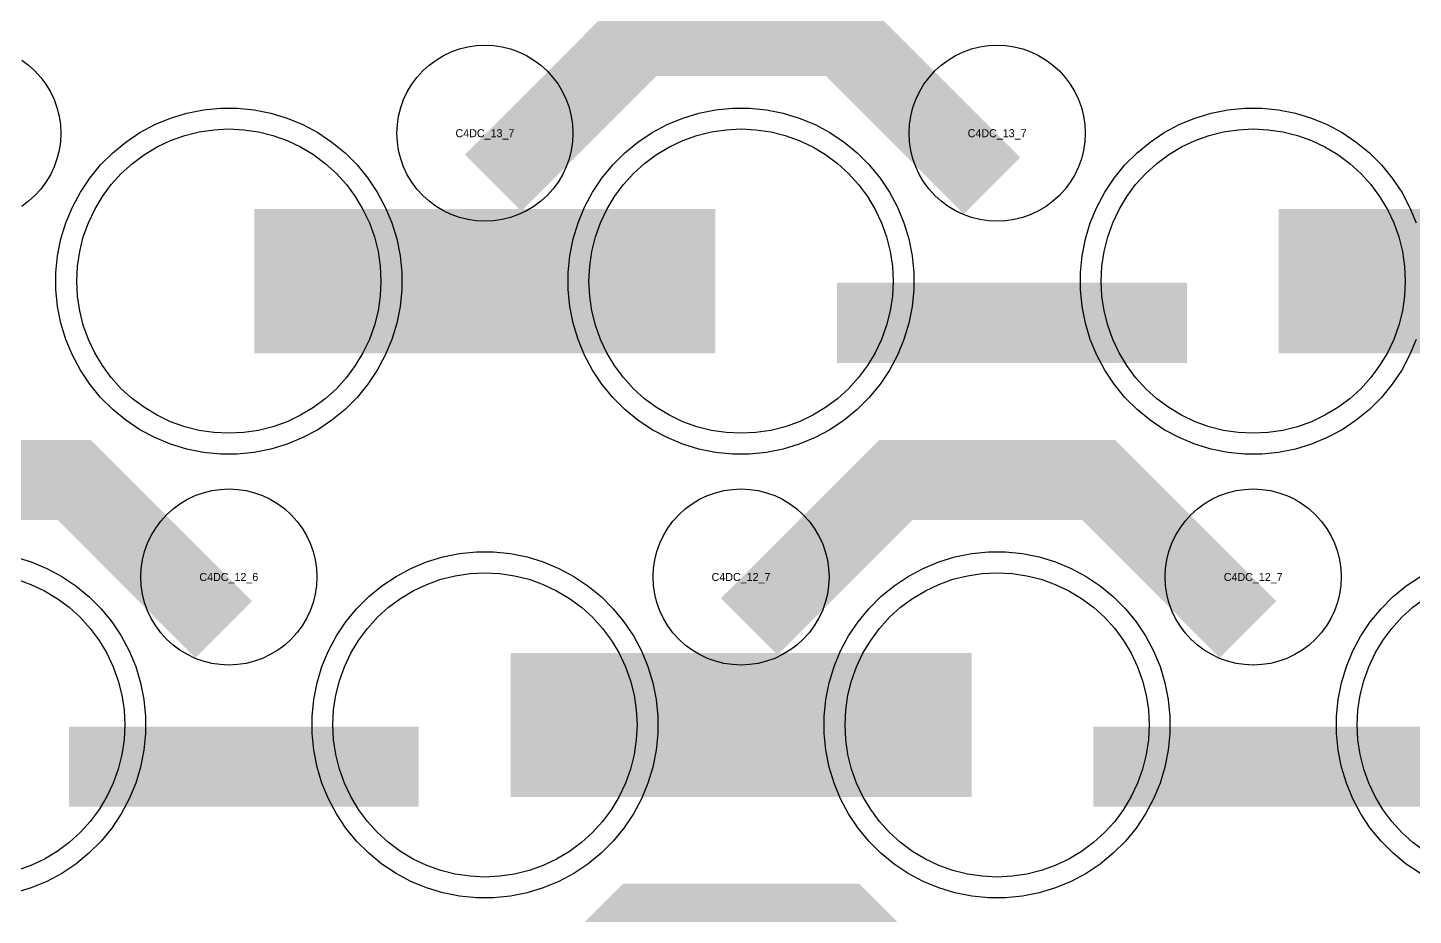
# Model space of a CAD drawing. Extents: x -11880 to 11880, y -14992 to 14992.
# Drawn here: x -9902.8 to -9470, y -13236.2 to -12959.1 of the extents above; entities that cross this region are included whole.
import ezdxf
from ezdxf.enums import TextEntityAlignment as Align

# ---------------------------------------------------------------- set-up
doc = ezdxf.new("R2010")
doc.units = 0
doc.header["$MEASUREMENT"] = 0
for name, color, linetype in [('GDS_775_DT_237', 138, 'CONTINUOUS'), ('RDL1_FS', 34, 'CONTINUOUS'), ('RDL_BS', 160, 'CONTINUOUS')]:
    doc.layers.add(name, color=color, linetype=linetype)

msp = doc.modelspace()

# ---------------------------------------------------------------- linework, layer by layer
at = {"layer": 'RDL1_FS'}
for points in [[(-9840, -13085.739), (-9844.657, -13085.51), (-9849.268, -13084.826), (-9853.791, -13083.694), (-9858.181, -13082.122), (-9862.395, -13080.13), (-9866.395, -13077.732), (-9870.14, -13074.954), (-9873.594, -13071.824), (-9876.724, -13068.37), (-9879.502, -13064.625), (-9881.9, -13060.625), (-9883.892, -13056.411), (-9885.464, -13052.021), (-9886.596, -13047.498), (-9887.28, -13042.887), (-9887.509, -13038.23), (-9887.28, -13033.573), (-9886.596, -13028.962), (-9885.464, -13024.439), (-9883.892, -13020.049), (-9881.9, -13015.835), (-9879.502, -13011.835), (-9876.724, -13008.09), (-9873.594, -13004.636), (-9870.14, -13001.506), (-9866.395, -12998.728), (-9862.395, -12996.33), (-9858.181, -12994.338), (-9853.791, -12992.766), (-9849.268, -12991.634), (-9844.657, -12990.95), (-9840, -12990.721), (-9835.343, -12990.95), (-9830.732, -12991.634), (-9826.209, -12992.766), (-9821.819, -12994.338), (-9817.605, -12996.33), (-9813.605, -12998.728), (-9809.86, -13001.506), (-9806.406, -13004.636), (-9803.276, -13008.09), (-9800.498, -13011.835), (-9798.1, -13015.835), (-9796.108, -13020.049), (-9794.536, -13024.439), (-9793.404, -13028.962), (-9792.72, -13033.573), (-9792.491, -13038.23), (-9792.72, -13042.887), (-9793.404, -13047.498), (-9794.536, -13052.021), (-9796.108, -13056.411), (-9798.1, -13060.625), (-9800.498, -13064.625), (-9803.276, -13068.37), (-9806.406, -13071.824), (-9809.86, -13074.954), (-9813.605, -13077.732), (-9817.605, -13080.13), (-9821.819, -13082.122), (-9826.209, -13083.694), (-9830.732, -13084.826), (-9835.343, -13085.51)], [(-9680, -13085.739), (-9684.657, -13085.51), (-9689.268, -13084.826), (-9693.791, -13083.694), (-9698.181, -13082.122), (-9702.395, -13080.13), (-9706.395, -13077.732), (-9710.14, -13074.954), (-9713.594, -13071.824), (-9716.724, -13068.37), (-9719.502, -13064.625), (-9721.9, -13060.625), (-9723.892, -13056.411), (-9725.464, -13052.021), (-9726.596, -13047.498), (-9727.28, -13042.887), (-9727.509, -13038.23), (-9727.28, -13033.573), (-9726.596, -13028.962), (-9725.464, -13024.439), (-9723.892, -13020.049), (-9721.9, -13015.835), (-9719.502, -13011.835), (-9716.724, -13008.09), (-9713.594, -13004.636), (-9710.14, -13001.506), (-9706.395, -12998.728), (-9702.395, -12996.33), (-9698.181, -12994.338), (-9693.791, -12992.766), (-9689.268, -12991.634), (-9684.657, -12990.95), (-9680, -12990.721), (-9675.343, -12990.95), (-9670.732, -12991.634), (-9666.209, -12992.766), (-9661.819, -12994.338), (-9657.605, -12996.33), (-9653.605, -12998.728), (-9649.86, -13001.506), (-9646.406, -13004.636), (-9643.276, -13008.09), (-9640.498, -13011.835), (-9638.1, -13015.835), (-9636.108, -13020.049), (-9634.536, -13024.439), (-9633.404, -13028.962), (-9632.72, -13033.573), (-9632.491, -13038.23), (-9632.72, -13042.887), (-9633.404, -13047.498), (-9634.536, -13052.021), (-9636.108, -13056.411), (-9638.1, -13060.625), (-9640.498, -13064.625), (-9643.276, -13068.37), (-9646.406, -13071.824), (-9649.86, -13074.954), (-9653.605, -13077.732), (-9657.605, -13080.13), (-9661.819, -13082.122), (-9666.209, -13083.694), (-9670.732, -13084.826), (-9675.343, -13085.51)], [(-9520, -13085.739), (-9524.657, -13085.51), (-9529.268, -13084.826), (-9533.791, -13083.694), (-9538.181, -13082.122), (-9542.395, -13080.13), (-9546.395, -13077.732), (-9550.14, -13074.954), (-9553.594, -13071.824), (-9556.724, -13068.37), (-9559.502, -13064.625), (-9561.9, -13060.625), (-9563.892, -13056.411), (-9565.464, -13052.021), (-9566.596, -13047.498), (-9567.28, -13042.887), (-9567.509, -13038.23), (-9567.28, -13033.573), (-9566.596, -13028.962), (-9565.464, -13024.439), (-9563.892, -13020.049), (-9561.9, -13015.835), (-9559.502, -13011.835), (-9556.724, -13008.09), (-9553.594, -13004.636), (-9550.14, -13001.506), (-9546.395, -12998.728), (-9542.395, -12996.33), (-9538.181, -12994.338), (-9533.791, -12992.766), (-9529.268, -12991.634), (-9524.657, -12990.95), (-9520, -12990.721), (-9515.343, -12990.95), (-9510.732, -12991.634), (-9506.209, -12992.766), (-9501.819, -12994.338), (-9497.605, -12996.33), (-9493.605, -12998.728), (-9489.86, -13001.506), (-9486.406, -13004.636), (-9483.276, -13008.09), (-9480.498, -13011.835), (-9478.1, -13015.835), (-9476.108, -13020.049), (-9474.536, -13024.439), (-9473.404, -13028.962), (-9472.72, -13033.573), (-9472.491, -13038.23), (-9472.72, -13042.887), (-9473.404, -13047.498), (-9474.536, -13052.021), (-9476.108, -13056.411), (-9478.1, -13060.625), (-9480.498, -13064.625), (-9483.276, -13068.37), (-9486.406, -13071.824), (-9489.86, -13074.954), (-9493.605, -13077.732), (-9497.605, -13080.13), (-9501.819, -13082.122), (-9506.209, -13083.694), (-9510.732, -13084.826), (-9515.343, -13085.51)], [(-9760, -13224.304), (-9764.657, -13224.075), (-9769.268, -13223.391), (-9773.791, -13222.259), (-9778.181, -13220.687), (-9782.395, -13218.695), (-9786.395, -13216.297), (-9790.14, -13213.519), (-9793.594, -13210.389), (-9796.724, -13206.935), (-9799.502, -13203.19), (-9801.9, -13199.19), (-9803.892, -13194.976), (-9805.464, -13190.586), (-9806.596, -13186.063), (-9807.28, -13181.452), (-9807.509, -13176.795), (-9807.28, -13172.138), (-9806.596, -13167.527), (-9805.464, -13163.004), (-9803.892, -13158.614), (-9801.9, -13154.4), (-9799.502, -13150.4), (-9796.724, -13146.655), (-9793.594, -13143.201), (-9790.14, -13140.071), (-9786.395, -13137.293), (-9782.395, -13134.895), (-9778.181, -13132.903), (-9773.791, -13131.331), (-9769.268, -13130.199), (-9764.657, -13129.515), (-9760, -13129.286), (-9755.343, -13129.515), (-9750.732, -13130.199), (-9746.209, -13131.331), (-9741.819, -13132.903), (-9737.605, -13134.895), (-9733.605, -13137.293), (-9729.86, -13140.071), (-9726.406, -13143.201), (-9723.276, -13146.655), (-9720.498, -13150.4), (-9718.1, -13154.4), (-9716.108, -13158.614), (-9714.536, -13163.004), (-9713.404, -13167.527), (-9712.72, -13172.138), (-9712.491, -13176.795), (-9712.72, -13181.452), (-9713.404, -13186.063), (-9714.536, -13190.586), (-9716.108, -13194.976), (-9718.1, -13199.19), (-9720.498, -13203.19), (-9723.276, -13206.935), (-9726.406, -13210.389), (-9729.86, -13213.519), (-9733.605, -13216.297), (-9737.605, -13218.695), (-9741.819, -13220.687), (-9746.209, -13222.259), (-9750.732, -13223.391), (-9755.343, -13224.075)], [(-9600, -13224.304), (-9604.657, -13224.075), (-9609.268, -13223.391), (-9613.791, -13222.259), (-9618.181, -13220.687), (-9622.395, -13218.695), (-9626.395, -13216.297), (-9630.14, -13213.519), (-9633.594, -13210.389), (-9636.724, -13206.935), (-9639.502, -13203.19), (-9641.9, -13199.19), (-9643.892, -13194.976), (-9645.464, -13190.586), (-9646.596, -13186.063), (-9647.28, -13181.452), (-9647.509, -13176.795), (-9647.28, -13172.138), (-9646.596, -13167.527), (-9645.464, -13163.004), (-9643.892, -13158.614), (-9641.9, -13154.4), (-9639.502, -13150.4), (-9636.724, -13146.655), (-9633.594, -13143.201), (-9630.14, -13140.071), (-9626.395, -13137.293), (-9622.395, -13134.895), (-9618.181, -13132.903), (-9613.791, -13131.331), (-9609.268, -13130.199), (-9604.657, -13129.515), (-9600, -13129.286), (-9595.343, -13129.515), (-9590.732, -13130.199), (-9586.209, -13131.331), (-9581.819, -13132.903), (-9577.605, -13134.895), (-9573.605, -13137.293), (-9569.86, -13140.071), (-9566.406, -13143.201), (-9563.276, -13146.655), (-9560.498, -13150.4), (-9558.1, -13154.4), (-9556.108, -13158.614), (-9554.536, -13163.004), (-9553.404, -13167.527), (-9552.72, -13172.138), (-9552.491, -13176.795), (-9552.72, -13181.452), (-9553.404, -13186.063), (-9554.536, -13190.586), (-9556.108, -13194.976), (-9558.1, -13199.19), (-9560.498, -13203.19), (-9563.276, -13206.935), (-9566.406, -13210.389), (-9569.86, -13213.519), (-9573.605, -13216.297), (-9577.605, -13218.695), (-9581.819, -13220.687), (-9586.209, -13222.259), (-9590.732, -13223.391), (-9595.343, -13224.075)]]:
    msp.add_lwpolyline(points, close=True, dxfattribs=at)
for points in [[(-9831.998, -13038.23, 45, 45, 0), (-9759.998, -13038.23, 45, 45, 0)], [(-9759.998, -13038.23, 45, 45, 0), (-9687.998, -13038.23, 45, 45, 0)], [(-9511.998, -13038.23, 45, 45, 0), (-9439.998, -13038.23, 45, 45, 0)], [(-9751.998, -13176.795, 45, 45, 0), (-9679.998, -13176.795, 45, 45, 0)], [(-9679.998, -13176.795, 45, 45, 0), (-9607.998, -13176.795, 45, 45, 0)]]:
    msp.add_lwpolyline(points, format="xyseb", dxfattribs=at)
for points in [[(-9906.209, -13131.331), (-9901.819, -13132.903), (-9897.605, -13134.895), (-9893.605, -13137.293), (-9889.86, -13140.071), (-9886.406, -13143.201), (-9883.276, -13146.655), (-9880.498, -13150.4), (-9878.1, -13154.4), (-9876.108, -13158.614), (-9874.536, -13163.004), (-9873.404, -13167.527), (-9872.72, -13172.138), (-9872.491, -13176.795), (-9872.72, -13181.452), (-9873.404, -13186.063), (-9874.536, -13190.586), (-9876.108, -13194.976), (-9878.1, -13199.19), (-9880.498, -13203.19), (-9883.276, -13206.935), (-9886.406, -13210.389), (-9889.86, -13213.519), (-9893.605, -13216.297), (-9897.605, -13218.695), (-9901.819, -13220.687), (-9906.209, -13222.259)], [(-9466.395, -13216.297), (-9470.14, -13213.519), (-9473.594, -13210.389), (-9476.724, -13206.935), (-9479.502, -13203.19), (-9481.9, -13199.19), (-9483.892, -13194.976), (-9485.464, -13190.586), (-9486.596, -13186.063), (-9487.28, -13181.452), (-9487.509, -13176.795), (-9487.28, -13172.138), (-9486.596, -13167.527), (-9485.464, -13163.004), (-9483.892, -13158.614), (-9481.9, -13154.4), (-9479.502, -13150.4), (-9476.724, -13146.655), (-9473.594, -13143.201), (-9470.14, -13140.071), (-9466.395, -13137.293)]]:
    msp.add_lwpolyline(points, dxfattribs=at)
at = {"layer": 'RDL_BS'}
for points in [[(-9757.438, -13007.544, 25, 25, 0), (-9711.623, -12961.729, 25, 25, 0), (-9678.07, -12961.729, 25, 25, 0)], [(-9601.599, -13008.443, 25, 25, 0), (-9648.313, -12961.729, 25, 25, 0), (-9678.071, -12961.729, 25, 25, 0)], [(-9649.984, -13051.243, 25, 25, 0), (-9540.719, -13051.243, 25, 25, 0)], [(-9841.599, -13147.008, 25, 25, 0), (-9888.313, -13100.294, 25, 25, 0), (-9918.071, -13100.294, 25, 25, 0)], [(-9677.438, -13146.109, 25, 25, 0), (-9631.623, -13100.294, 25, 25, 0), (-9598.07, -13100.294, 25, 25, 0)], [(-9521.599, -13147.008, 25, 25, 0), (-9568.313, -13100.294, 25, 25, 0), (-9598.071, -13100.294, 25, 25, 0)], [(-9889.984, -13189.808, 25, 25, 0), (-9780.719, -13189.808, 25, 25, 0)], [(-9569.984, -13189.808, 25, 25, 0), (-9460.719, -13189.808, 25, 25, 0)], [(-9757.438, -13284.674, 25, 25, 0), (-9711.623, -13238.859, 25, 25, 0), (-9678.07, -13238.859, 25, 25, 0)], [(-9601.599, -13285.573, 25, 25, 0), (-9648.313, -13238.859, 25, 25, 0), (-9678.071, -13238.859, 25, 25, 0)]]:
    msp.add_lwpolyline(points, format="xyseb", dxfattribs=at)
for points in [[(-9760, -13019.536), (-9762.693, -13019.404), (-9765.365, -13019.008), (-9767.984, -13018.351), (-9770.519, -13017.444), (-9772.956, -13016.292), (-9775.28, -13014.899), (-9777.443, -13013.296), (-9779.442, -13011.484), (-9781.254, -13009.485), (-9782.857, -13007.322), (-9784.25, -13004.998), (-9785.402, -13002.561), (-9786.309, -13000.026), (-9786.966, -12997.407), (-9787.362, -12994.735), (-9787.494, -12992.042), (-9787.362, -12989.349), (-9786.966, -12986.677), (-9786.309, -12984.058), (-9785.402, -12981.523), (-9784.25, -12979.086), (-9782.857, -12976.762), (-9781.254, -12974.599), (-9779.442, -12972.6), (-9777.443, -12970.788), (-9775.28, -12969.185), (-9772.956, -12967.792), (-9770.519, -12966.64), (-9767.984, -12965.733), (-9765.365, -12965.076), (-9762.693, -12964.68), (-9760, -12964.548), (-9757.307, -12964.68), (-9754.635, -12965.076), (-9752.016, -12965.733), (-9749.481, -12966.64), (-9747.044, -12967.792), (-9744.72, -12969.185), (-9742.557, -12970.788), (-9740.558, -12972.6), (-9738.746, -12974.599), (-9737.143, -12976.762), (-9735.75, -12979.086), (-9734.598, -12981.523), (-9733.691, -12984.058), (-9733.034, -12986.677), (-9732.638, -12989.349), (-9732.506, -12992.042), (-9732.638, -12994.735), (-9733.034, -12997.407), (-9733.691, -13000.026), (-9734.598, -13002.561), (-9735.75, -13004.998), (-9737.143, -13007.322), (-9738.746, -13009.485), (-9740.558, -13011.484), (-9742.557, -13013.296), (-9744.72, -13014.899), (-9747.044, -13016.292), (-9749.481, -13017.444), (-9752.016, -13018.351), (-9754.635, -13019.008), (-9757.307, -13019.404)], [(-9600, -13019.536), (-9602.693, -13019.404), (-9605.365, -13019.008), (-9607.984, -13018.351), (-9610.519, -13017.444), (-9612.956, -13016.292), (-9615.28, -13014.899), (-9617.443, -13013.296), (-9619.442, -13011.484), (-9621.254, -13009.485), (-9622.857, -13007.322), (-9624.25, -13004.998), (-9625.402, -13002.561), (-9626.309, -13000.026), (-9626.966, -12997.407), (-9627.362, -12994.735), (-9627.494, -12992.042), (-9627.362, -12989.349), (-9626.966, -12986.677), (-9626.309, -12984.058), (-9625.402, -12981.523), (-9624.25, -12979.086), (-9622.857, -12976.762), (-9621.254, -12974.599), (-9619.442, -12972.6), (-9617.443, -12970.788), (-9615.28, -12969.185), (-9612.956, -12967.792), (-9610.519, -12966.64), (-9607.984, -12965.733), (-9605.365, -12965.076), (-9602.693, -12964.68), (-9600, -12964.548), (-9597.307, -12964.68), (-9594.635, -12965.076), (-9592.016, -12965.733), (-9589.481, -12966.64), (-9587.044, -12967.792), (-9584.72, -12969.185), (-9582.557, -12970.788), (-9580.558, -12972.6), (-9578.746, -12974.599), (-9577.143, -12976.762), (-9575.75, -12979.086), (-9574.598, -12981.523), (-9573.691, -12984.058), (-9573.034, -12986.677), (-9572.638, -12989.349), (-9572.506, -12992.042), (-9572.638, -12994.735), (-9573.034, -12997.407), (-9573.691, -13000.026), (-9574.598, -13002.561), (-9575.75, -13004.998), (-9577.143, -13007.322), (-9578.746, -13009.485), (-9580.558, -13011.484), (-9582.557, -13013.296), (-9584.72, -13014.899), (-9587.044, -13016.292), (-9589.481, -13017.444), (-9592.016, -13018.351), (-9594.635, -13019.008), (-9597.307, -13019.404)], [(-9842.644, -13092.23), (-9847.938, -13091.713), (-9853.165, -13090.667), (-9858.205, -13089.136), (-9863.115, -13087.105), (-9867.777, -13084.613), (-9872.191, -13081.666), (-9876.292, -13078.304), (-9880.074, -13074.522), (-9883.436, -13070.421), (-9886.383, -13066.007), (-9888.875, -13061.345), (-9890.906, -13056.435), (-9892.437, -13051.395), (-9893.483, -13046.168), (-9894, -13040.874), (-9894, -13035.586), (-9893.483, -13030.292), (-9892.437, -13025.065), (-9890.906, -13020.025), (-9888.875, -13015.115), (-9886.383, -13010.453), (-9883.436, -13006.039), (-9880.074, -13001.938), (-9876.292, -12998.156), (-9872.191, -12994.794), (-9867.777, -12991.847), (-9863.115, -12989.355), (-9858.205, -12987.324), (-9853.165, -12985.793), (-9847.938, -12984.747), (-9842.644, -12984.23), (-9837.356, -12984.23), (-9832.062, -12984.747), (-9826.835, -12985.793), (-9821.795, -12987.324), (-9816.885, -12989.355), (-9812.223, -12991.847), (-9807.809, -12994.794), (-9803.708, -12998.156), (-9799.926, -13001.938), (-9796.564, -13006.039), (-9793.617, -13010.453), (-9791.125, -13015.115), (-9789.094, -13020.025), (-9787.563, -13025.065), (-9786.517, -13030.292), (-9786, -13035.586), (-9786, -13040.874), (-9786.517, -13046.168), (-9787.563, -13051.395), (-9789.094, -13056.435), (-9791.125, -13061.345), (-9793.617, -13066.007), (-9796.564, -13070.421), (-9799.926, -13074.522), (-9803.708, -13078.304), (-9807.809, -13081.666), (-9812.223, -13084.613), (-9816.885, -13087.105), (-9821.795, -13089.136), (-9826.835, -13090.667), (-9832.062, -13091.713), (-9837.356, -13092.23)], [(-9682.644, -13092.23), (-9687.938, -13091.713), (-9693.165, -13090.667), (-9698.205, -13089.136), (-9703.115, -13087.105), (-9707.777, -13084.613), (-9712.191, -13081.666), (-9716.292, -13078.304), (-9720.074, -13074.522), (-9723.436, -13070.421), (-9726.383, -13066.007), (-9728.875, -13061.345), (-9730.906, -13056.435), (-9732.437, -13051.395), (-9733.483, -13046.168), (-9734, -13040.874), (-9734, -13035.586), (-9733.483, -13030.292), (-9732.437, -13025.065), (-9730.906, -13020.025), (-9728.875, -13015.115), (-9726.383, -13010.453), (-9723.436, -13006.039), (-9720.074, -13001.938), (-9716.292, -12998.156), (-9712.191, -12994.794), (-9707.777, -12991.847), (-9703.115, -12989.355), (-9698.205, -12987.324), (-9693.165, -12985.793), (-9687.938, -12984.747), (-9682.644, -12984.23), (-9677.356, -12984.23), (-9672.062, -12984.747), (-9666.835, -12985.793), (-9661.795, -12987.324), (-9656.885, -12989.355), (-9652.223, -12991.847), (-9647.809, -12994.794), (-9643.708, -12998.156), (-9639.926, -13001.938), (-9636.564, -13006.039), (-9633.617, -13010.453), (-9631.125, -13015.115), (-9629.094, -13020.025), (-9627.563, -13025.065), (-9626.517, -13030.292), (-9626, -13035.586), (-9626, -13040.874), (-9626.517, -13046.168), (-9627.563, -13051.395), (-9629.094, -13056.435), (-9631.125, -13061.345), (-9633.617, -13066.007), (-9636.564, -13070.421), (-9639.926, -13074.522), (-9643.708, -13078.304), (-9647.809, -13081.666), (-9652.223, -13084.613), (-9656.885, -13087.105), (-9661.795, -13089.136), (-9666.835, -13090.667), (-9672.062, -13091.713), (-9677.356, -13092.23)], [(-9840, -13158.101), (-9842.693, -13157.969), (-9845.365, -13157.573), (-9847.984, -13156.916), (-9850.519, -13156.009), (-9852.956, -13154.857), (-9855.28, -13153.464), (-9857.443, -13151.861), (-9859.442, -13150.049), (-9861.254, -13148.05), (-9862.857, -13145.887), (-9864.25, -13143.563), (-9865.402, -13141.126), (-9866.309, -13138.591), (-9866.966, -13135.972), (-9867.362, -13133.3), (-9867.494, -13130.607), (-9867.362, -13127.914), (-9866.966, -13125.242), (-9866.309, -13122.623), (-9865.402, -13120.088), (-9864.25, -13117.651), (-9862.857, -13115.327), (-9861.254, -13113.164), (-9859.442, -13111.165), (-9857.443, -13109.353), (-9855.28, -13107.75), (-9852.956, -13106.357), (-9850.519, -13105.205), (-9847.984, -13104.298), (-9845.365, -13103.641), (-9842.693, -13103.245), (-9840, -13103.113), (-9837.307, -13103.245), (-9834.635, -13103.641), (-9832.016, -13104.298), (-9829.481, -13105.205), (-9827.044, -13106.357), (-9824.72, -13107.75), (-9822.557, -13109.353), (-9820.558, -13111.165), (-9818.746, -13113.164), (-9817.143, -13115.327), (-9815.75, -13117.651), (-9814.598, -13120.088), (-9813.691, -13122.623), (-9813.034, -13125.242), (-9812.638, -13127.914), (-9812.506, -13130.607), (-9812.638, -13133.3), (-9813.034, -13135.972), (-9813.691, -13138.591), (-9814.598, -13141.126), (-9815.75, -13143.563), (-9817.143, -13145.887), (-9818.746, -13148.05), (-9820.558, -13150.049), (-9822.557, -13151.861), (-9824.72, -13153.464), (-9827.044, -13154.857), (-9829.481, -13156.009), (-9832.016, -13156.916), (-9834.635, -13157.573), (-9837.307, -13157.969)], [(-9680, -13158.101), (-9682.693, -13157.969), (-9685.365, -13157.573), (-9687.984, -13156.916), (-9690.519, -13156.009), (-9692.956, -13154.857), (-9695.28, -13153.464), (-9697.443, -13151.861), (-9699.442, -13150.049), (-9701.254, -13148.05), (-9702.857, -13145.887), (-9704.25, -13143.563), (-9705.402, -13141.126), (-9706.309, -13138.591), (-9706.966, -13135.972), (-9707.362, -13133.3), (-9707.494, -13130.607), (-9707.362, -13127.914), (-9706.966, -13125.242), (-9706.309, -13122.623), (-9705.402, -13120.088), (-9704.25, -13117.651), (-9702.857, -13115.327), (-9701.254, -13113.164), (-9699.442, -13111.165), (-9697.443, -13109.353), (-9695.28, -13107.75), (-9692.956, -13106.357), (-9690.519, -13105.205), (-9687.984, -13104.298), (-9685.365, -13103.641), (-9682.693, -13103.245), (-9680, -13103.113), (-9677.307, -13103.245), (-9674.635, -13103.641), (-9672.016, -13104.298), (-9669.481, -13105.205), (-9667.044, -13106.357), (-9664.72, -13107.75), (-9662.557, -13109.353), (-9660.558, -13111.165), (-9658.746, -13113.164), (-9657.143, -13115.327), (-9655.75, -13117.651), (-9654.598, -13120.088), (-9653.691, -13122.623), (-9653.034, -13125.242), (-9652.638, -13127.914), (-9652.506, -13130.607), (-9652.638, -13133.3), (-9653.034, -13135.972), (-9653.691, -13138.591), (-9654.598, -13141.126), (-9655.75, -13143.563), (-9657.143, -13145.887), (-9658.746, -13148.05), (-9660.558, -13150.049), (-9662.557, -13151.861), (-9664.72, -13153.464), (-9667.044, -13154.857), (-9669.481, -13156.009), (-9672.016, -13156.916), (-9674.635, -13157.573), (-9677.307, -13157.969)], [(-9520, -13158.101), (-9522.693, -13157.969), (-9525.365, -13157.573), (-9527.984, -13156.916), (-9530.519, -13156.009), (-9532.956, -13154.857), (-9535.28, -13153.464), (-9537.443, -13151.861), (-9539.442, -13150.049), (-9541.254, -13148.05), (-9542.857, -13145.887), (-9544.25, -13143.563), (-9545.402, -13141.126), (-9546.309, -13138.591), (-9546.966, -13135.972), (-9547.362, -13133.3), (-9547.494, -13130.607), (-9547.362, -13127.914), (-9546.966, -13125.242), (-9546.309, -13122.623), (-9545.402, -13120.088), (-9544.25, -13117.651), (-9542.857, -13115.327), (-9541.254, -13113.164), (-9539.442, -13111.165), (-9537.443, -13109.353), (-9535.28, -13107.75), (-9532.956, -13106.357), (-9530.519, -13105.205), (-9527.984, -13104.298), (-9525.365, -13103.641), (-9522.693, -13103.245), (-9520, -13103.113), (-9517.307, -13103.245), (-9514.635, -13103.641), (-9512.016, -13104.298), (-9509.481, -13105.205), (-9507.044, -13106.357), (-9504.72, -13107.75), (-9502.557, -13109.353), (-9500.558, -13111.165), (-9498.746, -13113.164), (-9497.143, -13115.327), (-9495.75, -13117.651), (-9494.598, -13120.088), (-9493.691, -13122.623), (-9493.034, -13125.242), (-9492.638, -13127.914), (-9492.506, -13130.607), (-9492.638, -13133.3), (-9493.034, -13135.972), (-9493.691, -13138.591), (-9494.598, -13141.126), (-9495.75, -13143.563), (-9497.143, -13145.887), (-9498.746, -13148.05), (-9500.558, -13150.049), (-9502.557, -13151.861), (-9504.72, -13153.464), (-9507.044, -13154.857), (-9509.481, -13156.009), (-9512.016, -13156.916), (-9514.635, -13157.573), (-9517.307, -13157.969)], [(-9762.644, -13230.795), (-9767.938, -13230.278), (-9773.165, -13229.232), (-9778.205, -13227.701), (-9783.115, -13225.67), (-9787.777, -13223.178), (-9792.191, -13220.231), (-9796.292, -13216.869), (-9800.074, -13213.087), (-9803.436, -13208.986), (-9806.383, -13204.572), (-9808.875, -13199.91), (-9810.906, -13195), (-9812.437, -13189.96), (-9813.483, -13184.733), (-9814, -13179.439), (-9814, -13174.151), (-9813.483, -13168.857), (-9812.437, -13163.63), (-9810.906, -13158.59), (-9808.875, -13153.68), (-9806.383, -13149.018), (-9803.436, -13144.604), (-9800.074, -13140.503), (-9796.292, -13136.721), (-9792.191, -13133.359), (-9787.777, -13130.412), (-9783.115, -13127.92), (-9778.205, -13125.889), (-9773.165, -13124.358), (-9767.938, -13123.312), (-9762.644, -13122.795), (-9757.356, -13122.795), (-9752.062, -13123.312), (-9746.835, -13124.358), (-9741.795, -13125.889), (-9736.885, -13127.92), (-9732.223, -13130.412), (-9727.809, -13133.359), (-9723.708, -13136.721), (-9719.926, -13140.503), (-9716.564, -13144.604), (-9713.617, -13149.018), (-9711.125, -13153.68), (-9709.094, -13158.59), (-9707.563, -13163.63), (-9706.517, -13168.857), (-9706, -13174.151), (-9706, -13179.439), (-9706.517, -13184.733), (-9707.563, -13189.96), (-9709.094, -13195), (-9711.125, -13199.91), (-9713.617, -13204.572), (-9716.564, -13208.986), (-9719.926, -13213.087), (-9723.708, -13216.869), (-9727.809, -13220.231), (-9732.223, -13223.178), (-9736.885, -13225.67), (-9741.795, -13227.701), (-9746.835, -13229.232), (-9752.062, -13230.278), (-9757.356, -13230.795)], [(-9602.644, -13230.795), (-9607.938, -13230.278), (-9613.165, -13229.232), (-9618.205, -13227.701), (-9623.115, -13225.67), (-9627.777, -13223.178), (-9632.191, -13220.231), (-9636.292, -13216.869), (-9640.074, -13213.087), (-9643.436, -13208.986), (-9646.383, -13204.572), (-9648.875, -13199.91), (-9650.906, -13195), (-9652.437, -13189.96), (-9653.483, -13184.733), (-9654, -13179.439), (-9654, -13174.151), (-9653.483, -13168.857), (-9652.437, -13163.63), (-9650.906, -13158.59), (-9648.875, -13153.68), (-9646.383, -13149.018), (-9643.436, -13144.604), (-9640.074, -13140.503), (-9636.292, -13136.721), (-9632.191, -13133.359), (-9627.777, -13130.412), (-9623.115, -13127.92), (-9618.205, -13125.889), (-9613.165, -13124.358), (-9607.938, -13123.312), (-9602.644, -13122.795), (-9597.356, -13122.795), (-9592.062, -13123.312), (-9586.835, -13124.358), (-9581.795, -13125.889), (-9576.885, -13127.92), (-9572.223, -13130.412), (-9567.809, -13133.359), (-9563.708, -13136.721), (-9559.926, -13140.503), (-9556.564, -13144.604), (-9553.617, -13149.018), (-9551.125, -13153.68), (-9549.094, -13158.59), (-9547.563, -13163.63), (-9546.517, -13168.857), (-9546, -13174.151), (-9546, -13179.439), (-9546.517, -13184.733), (-9547.563, -13189.96), (-9549.094, -13195), (-9551.125, -13199.91), (-9553.617, -13204.572), (-9556.564, -13208.986), (-9559.926, -13213.087), (-9563.708, -13216.869), (-9567.809, -13220.231), (-9572.223, -13223.178), (-9576.885, -13225.67), (-9581.795, -13227.701), (-9586.835, -13229.232), (-9592.062, -13230.278), (-9597.356, -13230.795)]]:
    msp.add_lwpolyline(points, close=True, dxfattribs=at)
for points in [[(-9904.72, -12969.185), (-9902.557, -12970.788), (-9900.558, -12972.6), (-9898.746, -12974.599), (-9897.143, -12976.762), (-9895.75, -12979.086), (-9894.598, -12981.523), (-9893.691, -12984.058), (-9893.034, -12986.677), (-9892.638, -12989.349), (-9892.506, -12992.042), (-9892.638, -12994.735), (-9893.034, -12997.407), (-9893.691, -13000.026), (-9894.598, -13002.561), (-9895.75, -13004.998), (-9897.143, -13007.322), (-9898.746, -13009.485), (-9900.558, -13011.484), (-9902.557, -13013.296), (-9904.72, -13014.899)], [(-9469.094, -13056.435), (-9471.125, -13061.345), (-9473.617, -13066.007), (-9476.564, -13070.421), (-9479.926, -13074.522), (-9483.708, -13078.304), (-9487.809, -13081.666), (-9492.223, -13084.613), (-9496.885, -13087.105), (-9501.795, -13089.136), (-9506.835, -13090.667), (-9512.062, -13091.713), (-9517.356, -13092.23), (-9522.644, -13092.23), (-9527.938, -13091.713), (-9533.165, -13090.667), (-9538.205, -13089.136), (-9543.115, -13087.105), (-9547.777, -13084.613), (-9552.191, -13081.666), (-9556.292, -13078.304), (-9560.074, -13074.522), (-9563.436, -13070.421), (-9566.383, -13066.007), (-9568.875, -13061.345), (-9570.906, -13056.435), (-9572.437, -13051.395), (-9573.483, -13046.168), (-9574, -13040.874), (-9574, -13035.586), (-9573.483, -13030.292), (-9572.437, -13025.065), (-9570.906, -13020.025), (-9568.875, -13015.115), (-9566.383, -13010.453), (-9563.436, -13006.039), (-9560.074, -13001.938), (-9556.292, -12998.156), (-9552.191, -12994.794), (-9547.777, -12991.847), (-9543.115, -12989.355), (-9538.205, -12987.324), (-9533.165, -12985.793), (-9527.938, -12984.747), (-9522.644, -12984.23), (-9517.356, -12984.23), (-9512.062, -12984.747), (-9506.835, -12985.793), (-9501.795, -12987.324), (-9496.885, -12989.355), (-9492.223, -12991.847), (-9487.809, -12994.794), (-9483.708, -12998.156), (-9479.926, -13001.938), (-9476.564, -13006.039), (-9473.617, -13010.453), (-9471.125, -13015.115), (-9469.094, -13020.025)], [(-9906.835, -13124.358), (-9901.795, -13125.889), (-9896.885, -13127.92), (-9892.223, -13130.412), (-9887.809, -13133.359), (-9883.708, -13136.721), (-9879.926, -13140.503), (-9876.564, -13144.604), (-9873.617, -13149.018), (-9871.125, -13153.68), (-9869.094, -13158.59), (-9867.563, -13163.63), (-9866.517, -13168.857), (-9866, -13174.151), (-9866, -13179.439), (-9866.517, -13184.733), (-9867.563, -13189.96), (-9869.094, -13195), (-9871.125, -13199.91), (-9873.617, -13204.572), (-9876.564, -13208.986), (-9879.926, -13213.087), (-9883.708, -13216.869), (-9887.809, -13220.231), (-9892.223, -13223.178), (-9896.885, -13225.67), (-9901.795, -13227.701), (-9906.835, -13229.232)], [(-9467.777, -13223.178), (-9472.191, -13220.231), (-9476.292, -13216.869), (-9480.074, -13213.087), (-9483.436, -13208.986), (-9486.383, -13204.572), (-9488.875, -13199.91), (-9490.906, -13195), (-9492.437, -13189.96), (-9493.483, -13184.733), (-9494, -13179.439), (-9494, -13174.151), (-9493.483, -13168.857), (-9492.437, -13163.63), (-9490.906, -13158.59), (-9488.875, -13153.68), (-9486.383, -13149.018), (-9483.436, -13144.604), (-9480.074, -13140.503), (-9476.292, -13136.721), (-9472.191, -13133.359), (-9467.777, -13130.412)]]:
    msp.add_lwpolyline(points, dxfattribs=at)

# ---------------------------------------------------------------- texts
at = {"layer": 'GDS_775_DT_237'}
for s, p in [('C4DC_13_7', (-9760, -12992.042)), ('C4DC_13_7', (-9760, -12992.042)), ('C4DC_13_7', (-9600, -12992.042)), ('C4DC_13_7', (-9600, -12992.042)), ('C4DC_12_6', (-9840, -13130.607)), ('C4DC_12_6', (-9840, -13130.607)), ('C4DC_12_7', (-9680, -13130.607)), ('C4DC_12_7', (-9680, -13130.607)), ('C4DC_12_7', (-9520, -13130.607)), ('C4DC_12_7', (-9520, -13130.607))]:
    msp.add_text(s, height=2.5, dxfattribs=at).set_placement(p, align=Align.MIDDLE_CENTER)

doc.saveas('drawing.dxf')
